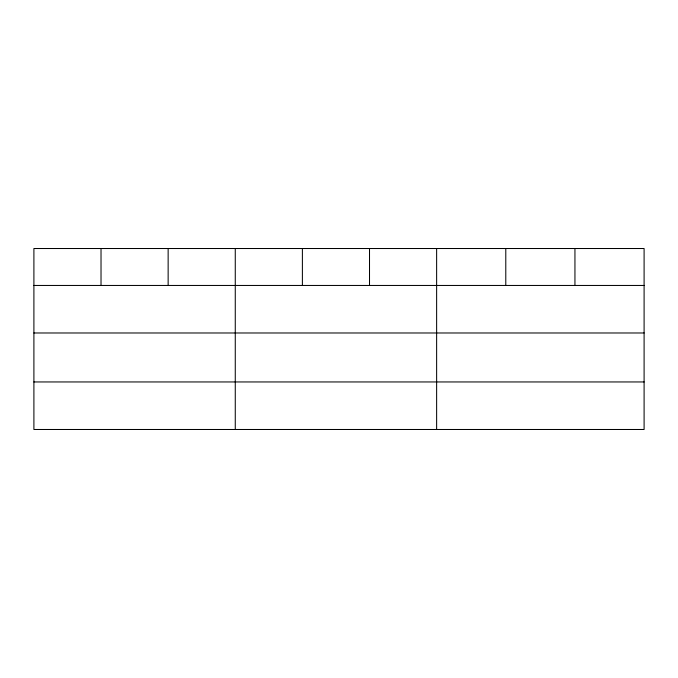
<?xml version="1.0" encoding="UTF-8"?>
<svg xmlns="http://www.w3.org/2000/svg" width="678" height="678" viewBox="0 0 678 678"><rect width="100%" height="100%" fill="white"/><g stroke="black" fill="none" stroke-linecap="round" stroke-linejoin="round"><path stroke-width="1.02" d="M644.1 332.983L644.1 248.512L33.9 248.512L33.9 429.488L644.1 429.488L644.1 332.983L33.9 332.983M33.9 285.455L644.1 285.455M33.9 381.951L644.1 381.951M574.944 248.512L574.944 285.455M505.788 248.512L505.788 285.455M436.632 248.512L436.632 429.488M369.51 248.512L369.51 285.455M302.388 248.512L302.388 285.455M235.266 248.512L235.266 429.488M168.144 248.512L168.144 285.455M101.022 248.512L101.022 285.455"/></g></svg>
